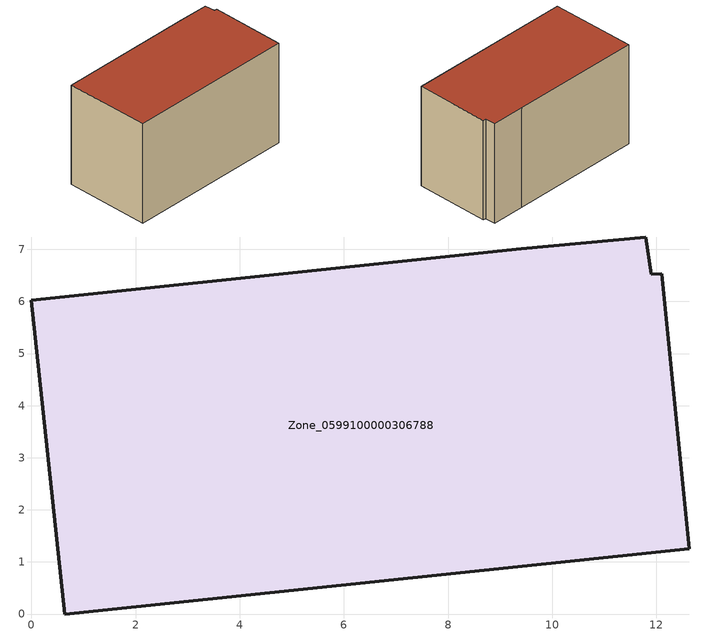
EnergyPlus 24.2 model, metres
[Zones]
Zone_0599100000306788
 floor ground (C_G): 12.63,1.25 0.64,0 0,6.02 9.41,7.01 11.8,7.24 11.9,6.52 12.1,6.53 z0
 wall outside (C_F): 0.64,0 12.63,1.25 12.1,6.53 11.9,6.52 11.8,7.24 9.41,7.01 0,6.02 0.64,0 z0:7.4
 roof outside (C_R): 12.1,6.53 11.9,6.52 11.8,7.24 9.41,7.01 0,6.02 0.64,0 12.63,1.25 z7.4
[BUILDING]
Pand.0599100000306788: North Axis=0; Terrain=City; Loads Convergence Tolerance Value=0.04; Temperature Convergence Tolerance Value=0.4; Solar Distribution=FullExterior; Maximum Number of Warmup Days=25; Minimum Number of Warmup Days=1
[Site:Location]
Rotterdam.The.Hague.AP_ZH_NLD Design_Conditions: Latitude=51.96; Longitude=4.45; Time Zone=1; Elevation=-4.5
[SITE:GROUNDTEMPERATURE:BUILDINGSURFACE]
18, 18, 18, 18, 18, 18, 18, 18, 18, 18, 18, 18
[MATERIAL] Thermal Absorptance=0.9; Solar Absorptance=0.7; Visible Absorptance=0.7
Name | Roughness | Thickness | Conductivity | Density | Specific Heat
G.TI.1975-1991 | MediumSmooth | 0.15 | 0.288461 | 540 | 1210
F.TI.1975-1991 | Rough | 0.3 | 0.230769 | 1920 | 840
R.TI.1975-1991 | MediumRough | 0.2 | 0.153846 | 1500 | 1000
[CONSTRUCTION]
C_G: G.TI.1975-1991
C_F: F.TI.1975-1991
C_R: R.TI.1975-1991
[ZONE]
Zone_0599100000306788: Type=1; Multiplier=1; Ceiling Height=Autocalculate; Volume=Autocalculate; Floor Area=autocalculate; Part of Total Floor Area=Yes
[ZONEINFILTRATION:DESIGNFLOWRATE]
Infil_Zone_0599100000306788: Zone or ZoneList or Space or SpaceList=Zone_0599100000306788; Schedule=AlwaysOn; Design Flow Rate Calculation Method=Flow/Area; Flow Rate per Floor Area=0.003; Constant Term Coefficient=1; Temperature Term Coefficient=0; Velocity Term Coefficient=0; Velocity Squared Term Coefficient=0
[HVACTEMPLATE:ZONE:IDEALLOADSAIRSYSTEM]
Zone_0599100000306788: Maximum Heating Supply Air Temperature=50; Minimum Cooling Supply Air Temperature=13; Maximum Heating Supply Air Humidity Ratio=0.0156; Minimum Cooling Supply Air Humidity Ratio=0.0077; Heating Limit=NoLimit; Cooling Limit=NoLimit; Dehumidification Control Type=ConstantSensibleHeatRatio; Cooling Sensible Heat Ratio=0.7; Dehumidification Setpoint=60; Humidification Control Type=None; Humidification Setpoint=30; Outdoor Air Method=None; Outdoor Air Flow Rate per Person=0.00944; Outdoor Air Flow Rate per Zone Floor Area=0; Outdoor Air Flow Rate per Zone=0; Demand Controlled Ventilation Type=None; Outdoor Air Economizer Type=NoEconomizer; Heat Recovery Type=None; Sensible Heat Recovery Effectiveness=0.7; Latent Heat Recovery Effectiveness=0.65
[ZONECONTROL:THERMOSTAT]
ThermostatControl_Zone_0599100000306788: Zone or ZoneList=Zone_0599100000306788; Control Type Schedule=DualSetpointControlType; Control 1=Thermostat_Zone_0599100000306788; Temperature Difference Between Cutout And Setpoint=0
[THERMOSTATSETPOINT:DUALSETPOINT]
Thermostat_Zone_0599100000306788: Heating Setpoint Temperature Schedule=HeatingSetpoint_Zone_0599100000306788; Cooling Setpoint Temperature Schedule=CoolingSetpoint_Zone_0599100000306788
[SCHEDULE:COMPACT]
HeatingSetpoint_Zone_0599100000306788: Through: 12/31, For: AllDays, Until: 24:00, 21
CoolingSetpoint_Zone_0599100000306788: Through: 12/31, For: AllDays, Until: 24:00, 24
DualSetpointControlType: Through: 12/31, For: AllDays, Until: 24:00, 4
AlwaysOn: Through: 12/31, For: AllDays, Until: 24:00, 1
